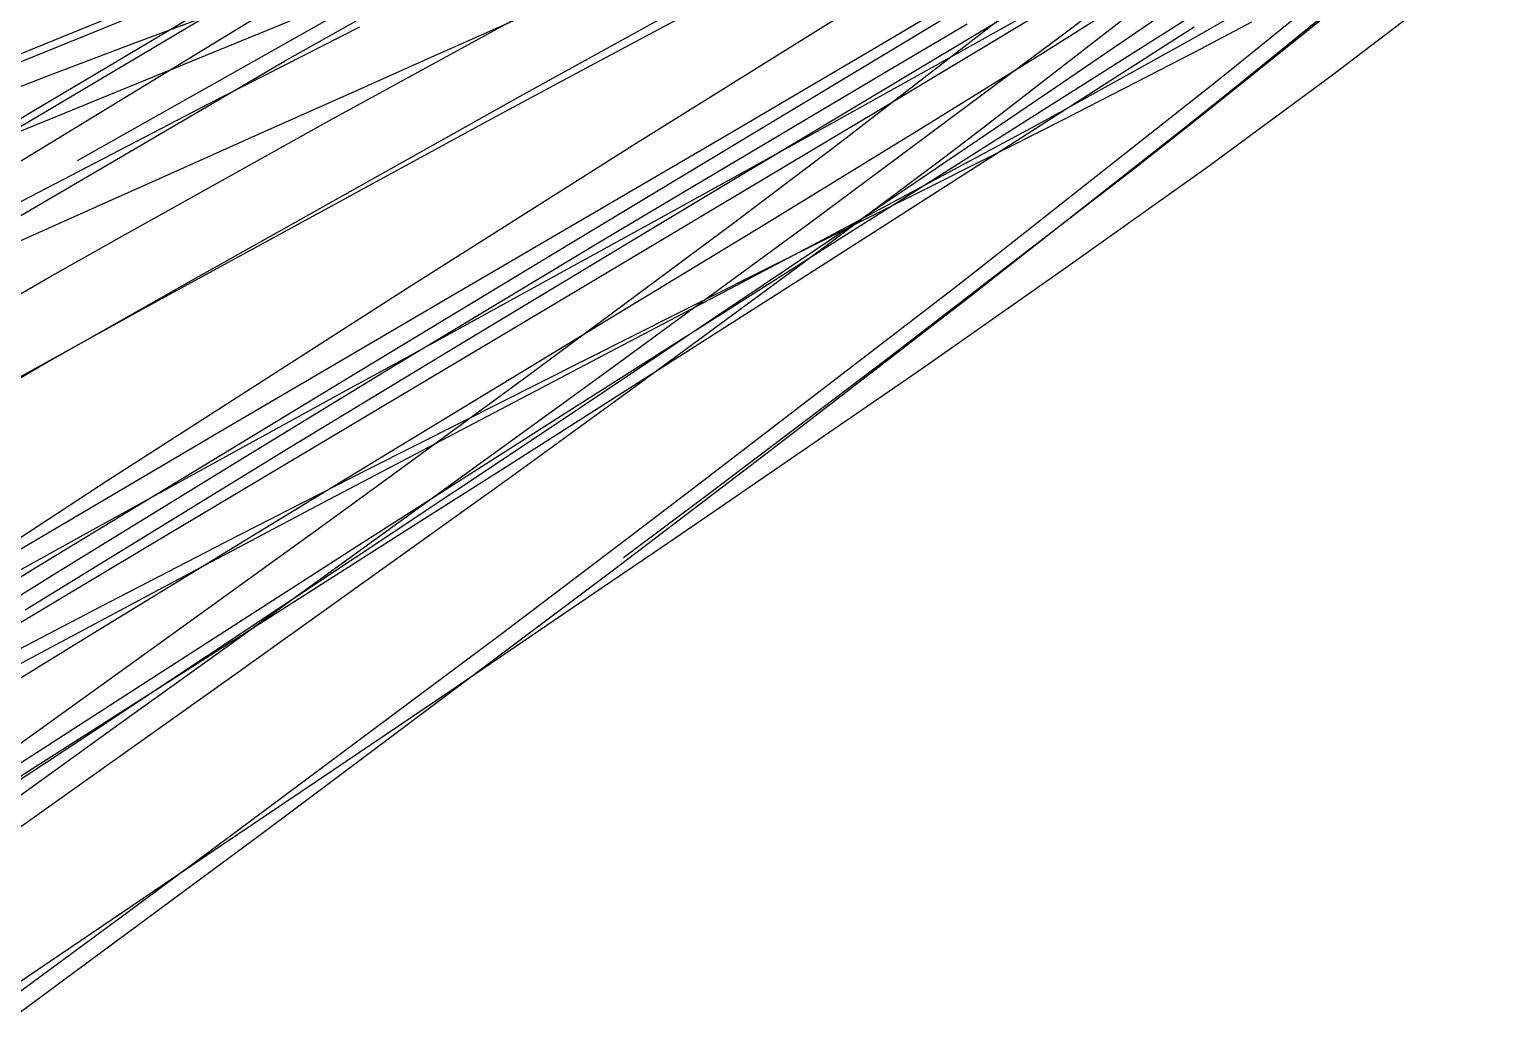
# Model space of a CAD drawing. Header units: metres. Extents: x -233 to 379, y -58 to 1087.
# Drawn here: x 273.1 to 332, y 683.1 to 723 of the extents above; entities that cross this region are included whole.
import ezdxf

# ---------------------------------------------------------------- set-up
doc = ezdxf.new("R2010")
doc.units = ezdxf.units.M

msp = doc.modelspace()

# ---------------------------------------------------------------- linework, layer by layer
for p, q in [((283.213, 721.716, -1116.933), (297.079, 729.546, -1128.793)), ((310.827, 722.834, -1132.229), (319.458, 727.994, -1139.622)), ((314.414, 722.932, -1121.073), (321.303, 728.186, -1127.805)), ((289.205, 721.941, -1114.175), (301.084, 727.233, -1126.965)), ((309.389, 721.279, -1138.295), (319.939, 727.641, -1147.683)), ((292.605, 720.331, -1131.304), (304.533, 726.922, -1141.685)), ((306.933, 722.375, -1142.832), (314.366, 726.781, -1150.035)), ((313.4, 722.042, -1144.384), (320.952, 726.816, -1151.629)), ((323.886, 722.884, -1127.595), (328.655, 726.769, -1132.409)), ((277.261, 722.458, -1097.406), (287.92, 726.421, -1107.836)), ((284.985, 719.34, -1114.855), (298.159, 726.56, -1127.147)), ((324.898, 721.132, -1146.123), (331.991, 726.549, -1153.441)), ((269.953, 717.485, -1105.771), (283.711, 725.667, -1116.733)), ((273.162, 719.723, -1108.056), (282.998, 725.557, -1116.086)), ((294.271, 720.944, -1134.269), (303.657, 725.964, -1142.293)), ((302.17, 719.028, -1130.173), (313.188, 725.662, -1139.607)), ((311.564, 722.897, -1146.477), (316.158, 725.484, -1150.933)), ((313.611, 720.471, -1135.196), (321.37, 725.769, -1141.384)), ((320.501, 721.061, -1123.765), (325.933, 725.453, -1128.908)), ((312.423, 719.145, -1137.995), (321.832, 725.114, -1145.604)), ((321.325, 720.892, -1141.374), (326.2, 724.849, -1146.484)), ((274.977, 717.762, -1112.286), (287.381, 724.768, -1122.608)), ((319.409, 722.632, -1151.553), (322.362, 724.333, -1154.685)), ((265.605, 718.81, -1093.42), (278.395, 724.009, -1104.254)), ((268.202, 720.197, -1095.12), (277, 723.764, -1102.735)), ((268.541, 715.212, -1105.957), (283.017, 724.034, -1117.865)), ((297.114, 718.386, -1124.438), (305.883, 723.86, -1131.563)), ((305.407, 718.538, -1125.114), (312.55, 724.059, -1131.903)), ((268.981, 717.424, -1086.374), (283.964, 723.538, -1100.441)), ((280.218, 720.035, -1103.41), (286.212, 723.086, -1109.843)), ((307.096, 721.26, -1132.171), (310.394, 723.204, -1134.785)), ((310.897, 718.972, -1128.547), (316.79, 723.532, -1134.289)), ((318.002, 722.168, -1138.042), (319.434, 723.09, -1139.149)), ((319.454, 722.085, -1152.588), (321.74, 723.288, -1154.972)), ((273.689, 721.099, -1094.008), (277.261, 722.458, -1097.406)), ((300.37, 716.573, -1123.461), (310.827, 722.834, -1132.229)), ((304.131, 715.283, -1111.778), (314.414, 722.932, -1121.073)), ((304.95, 719.214, -1140.187), (311.564, 722.897, -1146.477)), ((313.962, 719.611, -1146.072), (319.409, 722.632, -1151.553)), ((319.813, 719.628, -1123.636), (323.886, 722.884, -1127.595)), ((286.151, 720.581, -1110.965), (289.205, 721.941, -1114.175)), ((301.156, 718.979, -1137.404), (306.933, 722.375, -1142.832)), ((308.379, 718.932, -1139.754), (313.4, 722.042, -1144.384)), ((312.091, 718.376, -1133.561), (318.002, 722.168, -1138.042)), ((314.26, 719.417, -1147.402), (319.454, 722.085, -1152.588)), ((269.702, 713.818, -1106.062), (283.213, 721.716, -1116.933)), ((306.943, 719.81, -1136.155), (309.389, 721.279, -1138.295)), ((266.654, 718.344, -1087.525), (273.689, 721.099, -1094.008)), ((291.136, 719.258, -1131.654), (294.271, 720.944, -1134.269)), ((298.558, 716.189, -1125.493), (307.096, 721.26, -1132.171)), ((312.277, 714.566, -1116.432), (320.501, 721.061, -1123.765)), ((319.001, 719.027, -1139.005), (321.325, 720.892, -1141.374)), ((319.952, 717.504, -1141.277), (324.898, 721.132, -1146.123)), ((279.602, 713.038, -1120.651), (292.605, 720.331, -1131.304)), ((282.183, 718.812, -1106.864), (286.151, 720.581, -1110.965)), ((308.378, 716.924, -1131.127), (313.611, 720.471, -1135.196)), ((261.964, 712.926, -1099.343), (273.162, 719.723, -1108.056)), ((265.415, 712.348, -1088.463), (280.218, 720.035, -1103.41)), ((294.851, 712.587, -1125.917), (306.943, 719.81, -1136.155)), ((312.764, 718.955, -1144.894), (313.962, 719.611, -1146.072)), ((317.098, 717.482, -1121.062), (319.813, 719.628, -1123.636)), ((276.756, 714.75, -1107.501), (284.985, 719.34, -1114.855)), ((277.896, 712.027, -1121.128), (291.136, 719.258, -1131.654)), ((289.934, 712.412, -1127.302), (301.156, 718.979, -1137.404)), ((294.72, 714.536, -1123.947), (302.17, 719.028, -1130.173)), ((298.476, 715.638, -1134.15), (304.95, 719.214, -1140.187)), ((302.363, 715.249, -1134.398), (308.379, 718.932, -1139.754)), ((304.689, 714.636, -1137.354), (312.764, 718.955, -1144.894)), ((308.529, 716.68, -1134.9), (312.423, 719.145, -1137.995)), ((309.46, 717.874, -1127.177), (310.897, 718.972, -1128.547)), ((310.323, 712.209, -1130.67), (319.001, 719.027, -1139.005)), ((312.089, 718.315, -1145.29), (314.26, 719.417, -1147.402)), ((278.837, 717.319, -1103.461), (282.183, 718.812, -1106.864)), ((288.029, 712.644, -1117.138), (297.114, 718.386, -1124.438)), ((301.072, 715.256, -1121.148), (305.407, 718.538, -1125.114)), ((304.287, 713.388, -1127.791), (312.091, 718.376, -1133.561)), ((303.433, 713.967, -1137.293), (312.089, 718.315, -1145.29)), ((303.566, 713.46, -1121.744), (309.46, 717.874, -1127.177)), ((276.242, 716.159, -1100.856), (278.837, 717.319, -1103.461)), ((307.178, 709.839, -1112.216), (317.098, 717.482, -1121.062)), ((314.32, 713.487, -1135.986), (319.952, 717.504, -1141.277)), ((297.999, 715.15, -1121.489), (300.37, 716.573, -1123.461)), ((304.338, 714.198, -1128.039), (308.378, 716.924, -1131.127)), ((305.749, 714.92, -1132.71), (308.529, 716.68, -1134.9)), ((272.563, 714.509, -1097.217), (276.242, 716.159, -1100.856)), ((295.91, 714.608, -1123.435), (298.558, 716.189, -1125.493)), ((287.686, 709.71, -1124.355), (298.476, 715.638, -1134.15)), ((290.31, 710.514, -1115.169), (297.999, 715.15, -1121.489)), ((292.88, 709.18, -1113.998), (301.072, 715.256, -1121.148)), ((294.243, 707.611, -1123.856), (305.749, 714.92, -1132.71)), ((296.022, 711.391, -1128.94), (302.363, 715.249, -1134.398)), ((296.361, 709.587, -1105.176), (304.131, 715.283, -1111.778)), ((273.875, 713.129, -1104.972), (276.756, 714.75, -1107.501)), ((287.6, 709.599, -1117.043), (295.91, 714.608, -1123.435)), ((291.806, 712.778, -1121.54), (294.72, 714.536, -1123.947)), ((296.069, 708.65, -1121.874), (304.338, 714.198, -1128.039)), ((300.7, 712.526, -1133.763), (304.689, 714.636, -1137.354)), ((310.022, 712.803, -1114.477), (312.277, 714.566, -1116.432)), ((298.902, 711.696, -1133.258), (303.433, 713.967, -1137.293)), ((263.515, 707.209, -1096.192), (273.875, 713.129, -1104.972)), ((273.447, 709.548, -1115.772), (279.602, 713.038, -1120.651)), ((292.054, 705.587, -1119.011), (304.287, 713.388, -1127.791)), ((296.937, 708.592, -1115.884), (303.566, 713.46, -1121.744)), ((308.622, 709.501, -1130.829), (314.32, 713.487, -1135.986)), ((276.185, 705.033, -1107.731), (288.029, 712.644, -1117.138)), ((283.781, 705.989, -1116.858), (294.851, 712.587, -1125.917)), ((286.225, 709.404, -1116.986), (291.806, 712.778, -1121.54)), ((296.959, 710.556, -1130.48), (300.7, 712.526, -1133.763)), ((299.705, 704.876, -1106.013), (310.022, 712.803, -1114.477)), ((272.397, 708.987, -1116.887), (277.896, 712.027, -1121.128)), ((280.898, 707.117, -1119.455), (289.934, 712.412, -1127.302)), ((302.603, 706.256, -1123.689), (310.323, 712.209, -1130.67)), ((293.371, 708.917, -1128.485), (298.902, 711.696, -1133.258)), ((294.826, 710.665, -1127.924), (296.022, 711.391, -1128.94)), ((287.402, 706.154, -1121.79), (294.826, 710.665, -1127.924)), ((283.352, 706.291, -1109.516), (290.31, 710.514, -1115.169)), ((293.931, 708.966, -1127.876), (296.959, 710.556, -1130.48)), ((259.611, 701.56, -1105.266), (273.447, 709.548, -1115.772)), ((281.14, 705.666, -1112.118), (287.6, 709.599, -1117.043)), ((285.69, 708.614, -1122.563), (287.686, 709.71, -1124.355)), ((294.608, 708.309, -1103.721), (296.361, 709.587, -1105.176)), ((300.032, 704.442, -1106.178), (307.178, 709.839, -1112.216)), ((300.102, 703.644, -1123.45), (308.622, 709.501, -1130.829)), ((273.354, 701.581, -1106.758), (286.225, 709.404, -1116.986)), ((284.502, 704.008, -1120.116), (293.931, 708.966, -1127.876)), ((287.532, 705.264, -1109.495), (292.88, 709.18, -1113.998)), ((290.231, 707.334, -1125.831), (293.371, 708.917, -1128.485)), ((275.832, 703.2, -1113.886), (285.69, 708.614, -1122.563)), ((283.153, 700.019, -1094.752), (294.608, 708.309, -1103.721)), ((292.265, 705.201, -1111.876), (296.937, 708.592, -1115.884)), ((293.926, 707.216, -1120.295), (296.069, 708.65, -1121.874)), ((286.033, 701.954, -1114.585), (293.926, 707.216, -1120.295)), ((286.346, 702.567, -1117.892), (294.243, 707.611, -1123.856)), ((286.521, 705.455, -1122.754), (290.231, 707.334, -1125.831)), ((272.51, 702.182, -1112.378), (280.898, 707.117, -1119.455)), ((272.889, 699.868, -1101.138), (283.352, 706.291, -1109.516)), ((277.773, 702.409, -1112.039), (283.781, 705.989, -1116.858)), ((281.883, 702.794, -1117.351), (287.402, 706.154, -1121.79)), ((298.605, 703.202, -1120.197), (302.603, 706.256, -1123.689)), ((274.08, 701.323, -1106.779), (281.14, 705.666, -1112.118)), ((280.853, 702.561, -1118.174), (286.521, 705.455, -1122.754)), ((288.796, 703.51, -1116.701), (292.054, 705.587, -1119.011)), ((264.234, 697.215, -1098.34), (276.185, 705.033, -1107.731)), ((281.195, 697.274, -1102.833), (292.265, 705.201, -1111.876)), ((284.699, 703.203, -1107.155), (287.532, 705.264, -1109.495)), ((296.913, 702.749, -1103.789), (299.705, 704.876, -1106.013)), ((296.712, 701.958, -1103.45), (300.032, 704.442, -1106.178)), ((278.794, 700.993, -1115.579), (284.502, 704.008, -1120.116)), ((297.918, 702.152, -1121.595), (300.102, 703.644, -1123.45)), ((266.535, 698.074, -1105.881), (275.832, 703.2, -1113.886)), ((277.986, 698.353, -1101.772), (284.699, 703.203, -1107.155)), ((279.48, 697.574, -1110.197), (288.796, 703.51, -1116.701)), ((296.322, 701.467, -1118.238), (298.605, 703.202, -1120.197)), ((274.839, 698.484, -1111.844), (281.883, 702.794, -1117.351)), ((277.824, 701.004, -1115.769), (280.853, 702.561, -1118.174)), ((278.338, 697.422, -1111.932), (286.346, 702.567, -1117.892)), ((291.818, 698.897, -1099.839), (296.913, 702.749, -1103.789)), ((265.636, 695.159, -1102.558), (277.773, 702.409, -1112.039)), ((275.683, 695.095, -1107.282), (286.033, 701.954, -1114.585)), ((295.87, 700.757, -1119.873), (297.918, 702.152, -1121.595)), ((259.722, 693.226, -1096.236), (273.354, 701.581, -1106.758)), ((260.429, 692.774, -1096.579), (274.08, 701.323, -1106.779)), ((285.477, 693.325, -1109.421), (296.322, 701.467, -1118.238)), ((268.16, 695.309, -1107.496), (278.794, 700.993, -1115.579)), ((275.87, 699.995, -1114.234), (277.824, 701.004, -1115.769)), ((289.833, 696.662, -1114.911), (295.87, 700.757, -1119.873)), ((267.886, 695.815, -1108.14), (275.87, 699.995, -1114.234)), ((281.022, 698.482, -1093.13), (283.153, 700.019, -1094.752)), ((280.403, 690.385, -1091.465), (291.818, 698.897, -1099.839)), ((267.32, 693.848, -1106.135), (274.839, 698.484, -1111.844)), ((269.015, 691.915, -1094.859), (277.986, 698.353, -1101.772)), ((276.623, 695.314, -1089.861), (281.022, 698.482, -1093.13)), ((268.525, 690.597, -1102.678), (279.48, 697.574, -1110.197)), ((271.901, 693.265, -1107.196), (278.338, 697.422, -1111.932)), ((273.536, 691.829, -1096.82), (281.195, 697.274, -1102.833)), ((285.14, 693.488, -1111.136), (289.833, 696.662, -1114.911)), ((268.661, 689.593, -1084.191), (276.623, 695.314, -1089.861)), ((271.615, 692.408, -1104.448), (275.683, 695.095, -1107.282)), ((280.101, 690.085, -1107.162), (285.14, 693.488, -1111.136)), ((282.205, 690.884, -1106.841), (285.477, 693.325, -1109.421)), ((263.358, 684.618, -1089.148), (273.536, 691.829, -1096.82)), ((271.703, 683.125, -1098.936), (282.205, 690.884, -1106.841)), ((271.038, 683.962, -1100.224), (280.101, 690.085, -1107.162)), ((277.255, 688.052, -1089.22), (280.403, 690.385, -1091.465)), ((271.902, 684.108, -1085.497), (277.255, 688.052, -1089.22))]:
    msp.add_line(p, q)

doc.saveas('drawing.dxf')
